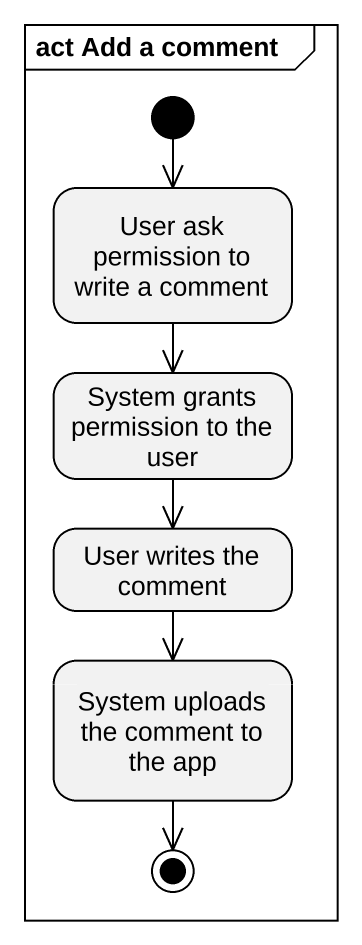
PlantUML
@startuml
mainframe act Add a comment
hide empty description
state "User ask permission to write a comment" as User_ask_permission_to
state "System grants permission to the user" as System_grants_permission_to
state "User writes the comment" as User_writes_the_comment
state "System uploads the comment to the app" as System_uploads_the_comment
[*] --> User_ask_permission_to
User_ask_permission_to --> System_grants_permission_to
System_grants_permission_to --> User_writes_the_comment
User_writes_the_comment --> System_uploads_the_comment
System_uploads_the_comment --> [*]
@enduml
